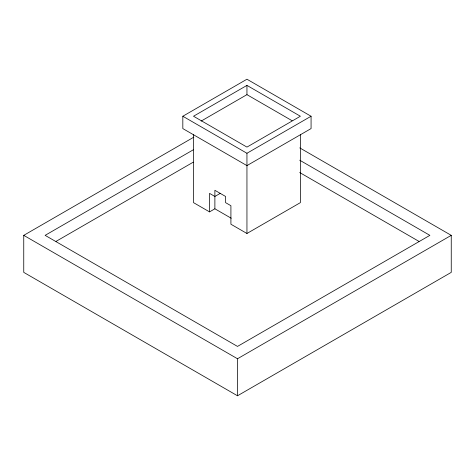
<?xml version="1.0" encoding="UTF-8"?>
<svg xmlns="http://www.w3.org/2000/svg" width="475" height="475" viewBox="0 0 475 475"><rect width="100%" height="100%" fill="white"/><g stroke="black" fill="none" stroke-linecap="round" stroke-linejoin="round"><path stroke-width="0.71" d="M182.822 116.244L246.947 79.218L311.072 116.244L311.072 128.583L246.947 165.609L182.822 128.583L182.822 116.244L246.947 153.265L311.072 116.244M246.947 85.393L193.509 116.244L246.947 147.096L300.384 116.244L246.947 85.393L246.947 94.65L201.145 121.089M299.761 147.891L451.25 235.351L451.25 272.371L237.5 395.782L23.75 272.371L23.75 235.351L193.853 137.144M193.254 149.827L45.125 235.351L237.5 346.418L429.875 235.351L299.701 160.194M56.026 241.395L193.254 162.171M220.228 193.373L214.884 196.46L209.54 193.373L209.54 211.886L214.884 208.798L231.23 218.239M214.884 208.798L214.884 190.291L225.572 196.46L225.572 202.629L230.915 205.717L230.915 224.224L246.947 233.48L300.384 202.629L300.384 134.508M23.75 235.351L237.5 358.756L451.25 235.351M246.947 94.65L292.113 120.727M299.701 172.532L418.974 241.395M209.54 211.886L193.509 202.629L193.509 134.508M246.947 153.265L246.947 233.48M237.5 358.756L237.5 395.782"/></g></svg>
